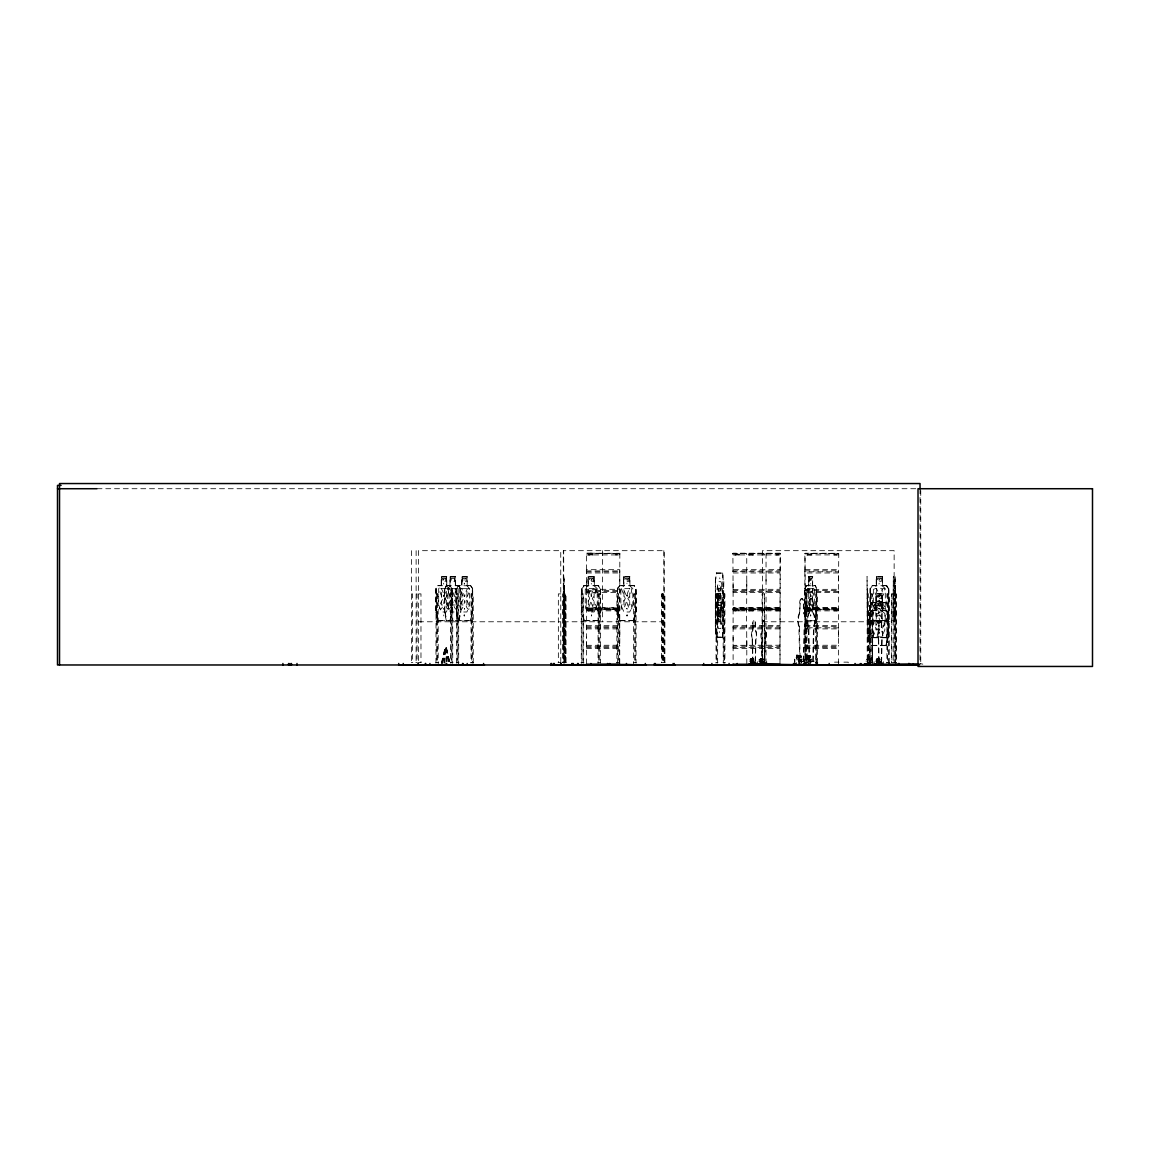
<?xml version="1.0" encoding="UTF-8"?>
<svg xmlns="http://www.w3.org/2000/svg" width="1150" height="1150" viewBox="0 0 1150 1150"><rect width="100%" height="100%" fill="white"/><g stroke="black" fill="none" stroke-linecap="round" stroke-linejoin="round"><path stroke-width="0.75" stroke-dasharray="5 3.75" d="M586.558 663.823L586.558 637.057M586.558 581.138L586.543 645.409M619.749 637.057L619.821 550.678M619.749 581.138L619.749 569.681L586.514 569.681L586.514 589.303L619.778 589.303L620.166 590.942L619.749 592.595L586.514 592.494M733.111 637.057L733.111 663.823M733.096 589.504L732.895 553.265L780.275 553.322L780.016 645.222L733.096 645.322L733.111 581.138M746.796 663.823L746.796 637.057M746.796 581.138L746.537 626.736M766.044 637.057L766.044 553.207L766.072 553.941M766.044 581.138L766.044 572.973M805.173 663.823L804.842 571.766L838.623 571.837L838.767 553.581L804.784 553.481L838.609 553.366M838.364 637.057L838.666 591.373M838.364 581.138L838.623 571.938M894.93 608.566L894.93 608.249M894.858 583.898L894.93 583.151M563.831 583.956L563.831 583.683M894.844 596.102L894.93 595.168M894.844 580.189L894.93 579.241M894.786 620.727L894.944 588.541M895.333 596.649L895.376 588.484L895.361 609.256L895.333 600.559M895.275 608.163L895.289 609.256M895.275 588.958L895.232 663.205M895.304 588.656L894.786 585.451L895.304 663.205M894.901 585.738L894.872 588.656L894.829 576.711L894.988 588.656L895.088 585.451M895.146 588.685L895.16 585.451M563.816 595.168L563.816 596.102L563.816 595.269M563.744 644.46L564.003 628.719M563.831 608.422L563.816 609.227L563.831 608.278M564.046 620.727L564.104 611.987M564.104 635.72L564.046 644.46L563.284 644.46L563.227 635.72M564.075 608.163L564.104 612.389L563.902 609.471M563.414 624.292L563.299 632.96L563.371 622.366M563.414 620.382L563.572 609.184M564.19 598.618L563.227 612.418L564.104 612.274M564.219 596.649L564.334 585.451L563.615 585.451L563.615 620.727L564.334 620.727L564.391 611.987L563.558 612.03M564.262 598.69L564.348 588.441L564.391 663.205L564.348 593.889M563.457 622.423L563.558 612.174L563.572 644.46M564.003 604.986L563.902 620.727M563.845 588.685L563.902 585.451M755.133 662.256L755.636 639.4A5.923 2.458 -90 0 0 755.133 630.071L755.133 623.674A2.961 1.222 -90 0 0 753.897 620.712L754.242 620.712A2.961 1.222 -90 0 1 755.464 623.674L755.464 630.071A5.923 2.458 -90 0 1 755.981 639.4L755.464 662.256M765.541 662.673L761.631 662.256L764.894 662.386L765.383 639.4A5.923 2.458 -90 0 0 764.879 630.071L764.534 630.071A5.923 2.458 -90 0 1 765.052 639.4L764.534 662.256L764.635 593.889L762.062 593.889L762.062 662.386L761.573 639.4A5.923 2.458 -90 0 1 762.076 630.071L762.421 630.071A5.923 2.458 -90 0 0 761.904 639.4L762.421 662.256L762.407 550.678L894.139 550.678L894.139 662.386M803.347 660.948L804.109 626.692A8.884 3.68 -90 0 0 803.347 612.706L803.347 603.117A4.442 1.84 -90 0 0 801.507 598.661L802.01 598.661A4.442 1.84 -90 0 1 803.85 603.117L803.85 612.706A8.884 3.68 -90 0 1 804.612 626.692L803.85 660.948M812.748 660.948L813.51 626.692A8.884 3.68 -90 0 0 812.748 612.706L812.748 603.117A4.442 1.84 -90 0 0 810.908 598.661L811.411 598.661A4.442 1.84 -90 0 1 813.251 603.117L813.251 612.706A8.884 3.68 -90 0 1 814.013 626.692L813.251 660.948M871.887 662.256L872.39 639.4A5.923 2.458 -90 0 0 871.887 630.071L872.217 630.071A5.923 2.458 -90 0 1 872.735 639.4L872.217 662.256M881.288 662.256L881.791 639.4A5.923 2.458 -90 0 0 881.288 630.071L881.288 623.674A2.961 1.222 -90 0 0 880.052 620.712A2.961 1.222 -90 0 0 878.83 623.674L878.83 630.071A5.923 2.458 -90 0 0 878.327 639.4L878.83 662.256M881.619 662.256L882.136 639.4A5.923 2.458 -90 0 0 881.619 630.071L881.734 613.554L875.898 613.554L875.898 629.884L881.734 629.884M563.658 588.656L564.334 585.738M563.615 612.389L563.716 609.471M564.319 588.714L563.558 588.57M586.558 569.782L586.514 553.207L620.152 553.581L586.428 553.222L619.807 553.294L619.749 554.918L586.629 554.918M586.558 625.701L619.749 625.701M586.558 645.322L619.778 645.222L619.821 628.504M619.749 663.823L619.749 645.322M733.096 589.404L780.016 589.303L780.016 572.973L733.067 572.973M733.096 625.701L780.016 625.6L780.016 592.595L733.067 592.595M746.796 645.322L746.666 626.376M804.813 571.679L805.201 553.251L838.422 553.294M805.173 569.782L804.784 553.668M805.173 589.404L838.393 589.303L838.58 591.646M805.173 645.322L838.393 645.222L838.408 628.791M838.364 589.404L838.422 572.686M838.364 663.823L838.666 647.292M779.988 663.823L779.988 628.892L733.067 628.892M804.899 647.364L838.623 647.364L838.364 645.322M444.964 663.061L445.596 647.91M751.741 658.763L750.648 659.683L750.835 658.849M751.626 659.036C750.734 659.884 753.523 659.424 751.352 659.396M751.812 659.956L753.121 658.792L752.646 659.697M753.279 659.008L753.724 659.726M763.241 659.367C752.589 660.761 765.742 657.11 762.809 660.1M760.538 659.381C760.035 659.64 761.271 659.467 763.083 658.849M760.452 659.166L760.682 659.554M760.696 658.849L761.53 659.985M762.852 658.792L762.867 660.1M762.062 658.936L762.464 659.899L762.924 658.993M763.169 659.367L760.883 658.777L761.027 659.985M800.961 656.707C786.37 659.956 802.456 652.223 800.86 657.527C799.221 654.724 800.328 659.324 799.379 655.831M796.548 656.291L796.878 656.506M796.806 657.398L797.626 657.168L796.806 655.859M797.352 657.57C797.899 653.027 798.876 659.626 797.899 655.931M800.961 657.671L800.616 655.687L801.277 656.348L800.63 657.671L800.199 656.133L801.061 656.061M800.069 656.089C801.392 655.486 801.162 659.18 799.768 655.73L799.149 657.556L799.135 656.133M801.191 656.621L800.673 657.354L800.429 656.133M810.362 655.572C808.306 656.751 814.703 657.239 804.899 656.909C807.372 652.697 812.921 659.812 808.781 655.831M807.185 655.572C807.961 656.521 804.425 656.42 806.754 657.671M806.639 657.714C807.185 653.617 809.068 659.712 808.982 655.931M810.592 656.348L810.074 657.354L810.563 655.859M810.304 656.866L809.744 657.311M810.362 656.779L810.031 657.671M870.521 659.654C860.919 658.116 872.002 661.681 870.363 658.734M868.092 658.734C867.661 660.431 867.172 658.116 868.322 659.166M869.486 659.683L868.164 660.071L867.948 658.849M870.363 659.999L870.004 658.893L870.148 660.1M870.521 659.094L870.061 659.999L869.961 659.008M876.113 659.467L879.994 659.367L875.984 659.281M877.723 660.1L876.99 658.849M876.99 659.884C876.386 658.188 880.282 661.077 876.932 658.849M877.565 659.999C877.191 658.131 878.744 660.287 878.542 658.763M879.161 659.971L879.549 658.663L879.923 659.367M879.261 658.777L879.678 659.511L879.606 658.792M879.146 658.921L879.879 659.726M564.377 608.163L564.363 609.256L564.118 588.469L564.075 589.533M753.25 658.734L753.509 659.525L753.466 658.648M760.998 659.697L761.3 659.022M762.809 659.654L762.464 658.749M797.683 656.65L798.344 656.133M810.146 656.765L810.807 656.621M868.394 659.281L868.724 658.936M868.106 659.338L867.589 659.999M878.269 658.749L877.522 659.396L878.701 659.367M879.764 658.734L879.664 659.525L877.709 659.238M810.678 583.524L810.75 584.042M444.231 663.061L445.467 647.91M751.654 658.734C751.64 661.308 753.868 657.8 753.538 659.281M752.459 659.812C753.437 658.619 752.661 660.962 751.971 658.936M753.307 659.999C754.084 657.958 753.236 661.494 752.646 658.936M761.688 659.367L761.386 658.749M762.939 659.467C762.579 657.398 762.335 661.48 762.091 659.036M798.833 655.687C798.632 658.763 796.907 656.219 796.835 657.168M800.486 657.11L800.616 657.527M807.559 655.96L807.473 657.541L808.004 655.96M808.378 657.168L808.22 656.636M808.191 657.067L808.781 655.701M809.6 655.831L809.327 657.541L808.896 656.061M809.715 656.348L809.83 657.182L809.169 655.73L808.709 657.067M868.782 659.697L868.106 659.008M869.357 659.726L869.659 658.893L869.803 659.985M878.801 658.936L878.154 659.812M878.428 659.367L879.764 658.993M879.419 658.893L878.614 659.812M722.444 637.33L723.163 605.288L722.372 602.341M723.451 628.576L722.717 637.33L716.234 637.33L715.329 628.633L715.343 581.641L716.551 572.944M798.158 655.96L798.273 657.354L797.827 656.607M808.522 655.974L807.53 657.57L807.731 656.348M877.881 659.683L877.795 658.777M719.842 597.799L719.713 597.799M719.842 613.726L719.713 613.726M715.429 581.684L716.277 572.944L722.976 572.944L723.81 605.101L722.947 608.221L720.806 608.221M879.117 600.128L879.017 600.674M760.294 659.137L760.639 659.726M719.799 585.278L719.713 585.321M752.474 662.601L756.154 662.601M869.227 662.601L867.646 662.386M872.908 662.601L869.903 662.386M878.629 662.601L882.323 662.601M586.558 608.997L619.706 609.169L619.807 608.336L586.155 608.695L620.152 609.486L586.428 609.845L586.586 609.026M732.723 553.668L780.102 553.294L780.016 569.681L733.067 569.681M746.479 608.867L746.738 608.336M838.393 609.026L805.101 609.198L805.101 608.336L838.767 608.695L804.77 609.486L838.494 609.845L838.321 609.026M806.854 655.859C806.783 657.987 808.967 653.459 810.534 656.621M815.192 620.727L816.256 611.987L816.385 588.57L815.091 585.738M816.529 611.987L815.451 620.727L806.064 620.727L804.727 612.03L804.727 588.541L806.092 585.451L808.881 585.451L808.881 576.711M746.767 589.691L746.738 553.941M719.727 577.846L719.828 578.738M442.937 663.061L445.237 647.91M810.506 580.189L810.549 579.844M810.506 596.102L810.664 595.168M810.448 580.161L810.592 579.241M810.448 596.088L810.592 595.168M798.387 656.621L798.114 657.671M807.012 656.592L807.674 657.354L808.234 655.687M877.637 659.367L877.996 658.907M796.835 656.075L797.209 656.822M797.467 656.348L797.223 655.543M800.314 656.348L801.162 655.859M806.725 656.42L807.07 655.687M807.07 656.909L807.516 657.671M807.659 657.081L807.487 655.931M807.832 656.909L807.185 657.671M810.693 656.909L809.887 655.96M868.092 659.554L868.523 659.008M877.292 659.999L877.292 658.734M442.391 663.061L445.136 647.91L441.643 663.061M868.394 659.424L869.084 659.985M760.826 658.663L760.883 659.41M799.379 656.133L798.804 657.412M799.063 655.946L798.747 657.283M808.148 656.161L807.961 657.498L807.717 656.075M809.111 656.636L809.413 655.902M719.67 599.797L719.699 600.702M443.598 596.102L443.828 595.168M464.126 596.102L464.356 595.168L464.039 596.074M458.649 620.439L460.417 611.987M458.778 620.727L460.647 611.987M459.008 620.727L460.834 612.03L460.244 588.642L463.594 598.618C456.262 609.816 462.429 614.732 464.744 600.559C467.202 614.732 473.081 609.816 465.822 598.69C472.909 588.081 466.986 583.093 464.658 596.649L461.854 588.714L460.518 588.484L460.834 612.03M443.771 579.356L443.886 579.844M449.966 620.439L451.763 611.987L451.763 588.656M450.096 620.727L451.993 611.987M450.326 620.727L452.166 612.03L452.166 588.541L450.052 585.451M470.623 620.727L472.276 611.987L472.276 588.656M472.506 611.987L470.853 620.727L437.489 620.727L435.836 612.03L435.836 588.57L437.546 585.451L441.427 585.451M598.388 620.727L600.3 611.987L600.3 588.57L598.331 585.451M633.851 620.439L635.706 611.987L635.706 588.685L633.851 585.738M634.009 620.727L636.122 612.03L635.907 588.57L633.938 585.451M443.526 580.161L443.728 579.241M443.526 596.074L443.728 595.168M464.039 580.161L464.399 579.844M441.442 663.061L444.978 647.91L446.473 647.91L449.995 663.061M763.154 659.18L762.407 659.697M810.348 657.038L810.506 656.204M879.693 659.654L879.693 660.071M878.988 596.102L879.189 595.269L879.391 596.102M878.887 597.209L879.103 596.246L878.801 597.195M878.471 605.087L878.686 604.253L878.887 605.087M886.477 620.727L888.806 612.03L888.806 588.541L886.621 585.451L882.409 585.451M888.806 612.03L886.679 620.727L871.959 620.727M626.966 579.356L627.167 580.189M626.851 595.772L627.167 596.102M878.557 620.669L878.988 620.986M886.104 637.474L888.188 629.021M886.247 637.761L888.591 629.064L886.449 637.761L871.571 637.761M885.902 645.337L887.987 636.884L887.987 613.554L885.902 610.65M886.046 645.639L888.188 636.884M591.158 580.189L591.359 579.356L591.646 580.161M591.158 596.102L591.359 595.269L591.56 596.102M591.057 580.161L591.244 579.844M591.057 596.088L591.301 595.168L591.646 596.074M626.908 595.168L627.109 595.872M878.902 580.161L879.132 579.241L879.491 580.161M878.902 596.074L879.132 595.168L879.491 596.088M878.384 605.058L878.715 604.124L878.988 605.058M878.384 620.986L878.801 620.669M722.66 608.221L723.451 604.986M810.606 615.049L810.621 615.954M716.536 602.054L715.415 605.259L716.306 608.221L718.348 608.221M716.579 602.341L715.329 605.13L716.263 602.054L718.247 602.054M797.511 656.075L800.716 655.701M806.409 655.687L806.524 657.671M806.308 655.859L806.481 657.096M867.661 659.266L867.646 659.999M868.178 659.266L868.609 659.726M798.56 657.11L798.848 656.133M799.451 655.946L799.854 657.398L799.365 655.701M808.852 656.621L809.255 657.398L809.729 655.744M868.94 658.921L869.184 659.841M732.924 646.171L780.289 646.343M780.203 647.565L732.837 647.364M457.988 604.986L455.328 611.987L450.354 611.987L447.695 604.986L447.695 588.656L450.354 585.738L450.354 576.998M586.327 590.352L620.008 590.439M804.943 626.649L838.623 626.736M732.78 570.889L780.246 570.831M732.837 590.439L780.246 590.439M732.78 626.808L780.246 626.736M586.256 570.903L620.051 570.903M586.256 626.822L620.051 626.822M804.842 570.889L838.623 570.831M804.842 646.429L838.666 646.343M804.856 588.656L806.351 585.451M805.115 588.656L806.409 585.738M586.256 646.343L619.979 646.271M780.246 571.938L732.78 571.679M780.217 591.546L732.837 591.459M780.217 627.842L732.837 627.756M838.594 591.546L804.899 591.459M838.594 627.842L804.899 627.756M761.861 554.918L764.75 554.918M761.861 610.822L764.75 610.822M615.538 554.918L618.441 554.918M615.538 610.822L618.441 610.822M775.776 554.918L778.679 554.918M775.776 610.822L778.679 610.822M834.152 554.918L837.056 554.918M834.152 610.822L837.056 610.822M719.598 631.652L719.598 632.428M750.777 659.884L751.482 658.763L753.609 658.993M810.563 657.398L809.758 657.168M444.806 588.685L446.545 585.451M445.036 588.685L446.631 585.738L446.574 576.711M882.151 605.748L878.859 613.683C876.199 600.386 869.544 604.785 877.637 615.652C869.026 627.268 876.401 631.465 878.974 617.579C881.705 631.465 888.749 627.268 880.224 615.724L884.178 605.662L876.3 605.691M435.965 663.205L436.066 588.57L437.776 585.451M456.493 663.205L456.349 588.57L458.059 585.451M458.246 620.727L456.536 611.987L456.579 588.57L458.289 585.451M456.766 588.685L458.376 585.738M734.649 554.918L739.766 554.918M734.649 610.822L739.766 610.822M588.11 554.918L593.271 554.918M588.11 610.822L593.271 610.822M748.348 554.918L753.509 554.918M748.348 610.822L753.509 610.822M806.725 554.918L811.886 554.918M806.725 610.822L811.886 610.822M810.477 608.307L810.736 609.126L810.592 608.336M869.846 636.884L870.047 588.57L872.016 585.451L876.429 585.451M870.133 663.205L870.248 588.57L872.217 585.451M872.304 585.738L870.449 588.685L870.449 611.987L872.304 620.439M869.644 636.928L869.644 605.604L871.628 602.485L876.099 602.485M869.846 605.719L871.829 602.485M870.047 605.719L871.93 602.773M886.334 585.738L888.389 588.656L888.389 636.928L886.247 645.639L871.369 645.639L869.429 636.928L869.429 613.482L871.427 610.348L875.883 610.348M869.644 613.582L871.628 610.348M869.846 613.582L871.729 610.65M584.071 620.727L581.742 612.03L581.742 588.541L584.143 585.451M581.957 588.656L584.229 585.738M634.211 620.727L619.476 620.727L617.363 612.03L617.363 588.541L619.534 585.451L623.746 585.451M617.564 588.656L619.749 585.451M617.766 588.656L619.836 585.738M807.731 655.831L807.343 656.88M868.379 659.036L869.113 659.381M868.724 659.036L869.932 658.835M799.969 655.96L799.307 657.556L799.178 656.636M733.111 608.997L733.039 609.859L780.39 609.486L732.981 609.141L733.039 608.336M780.045 609.198L780.376 608.609M591.114 608.307L591.387 609.241L591.229 608.35M626.721 608.307L627.152 609.126L626.836 608.35M619.706 610.866L619.749 607.919L586.558 607.919L619.706 607.876M838.321 554.875L805.244 554.918M838.321 610.866L805.201 610.866M876.3 602.773L873.181 605.691L873.181 622.021L876.3 629.021L882.136 629.021L885.256 622.021L885.256 605.691L882.136 602.773M619.678 610.822L586.586 610.866M779.916 554.918L733.168 554.918M780.016 553.308L732.996 553.294M766.072 609.859L766.072 609.026M779.988 608.997L732.981 609.054M879.276 632.946L878.974 631.968M797.18 656.161L796.634 657.096M464.399 584.099L464.356 583.093L464.14 584.042M799.092 661.768C795.096 660.172 814.703 662.371 799.092 660.962M804.526 660.948L804.526 661.782M808.493 661.768C804.454 660.057 824.492 662.572 808.493 660.962M872.447 662.673L868.753 662.673M626.937 615.049L626.951 615.954M464.154 614.991L464.154 615.897L464.183 614.934M443.871 615.94L443.627 614.991M464.384 615.94L464.557 615.063L464.37 615.839M868.236 658.763L870.262 658.864M879.304 615.94L879.06 614.934M878.701 608.436L879.419 609.184L878.701 608.106M814.027 660.962L813.927 661.782M619.864 609.773L586.486 609.816M746.767 609.227L746.738 609.859M878.715 640.737L878.715 639.946M97.017 488.721L916.219 488.721M805.144 569.681L838.393 569.681M586.284 571.837L620.008 571.837M586.514 572.973L619.778 572.973M838.393 572.973L805.144 572.973L805.115 663.205M716.335 573.232L722.904 573.232M563.744 576.711L564.204 585.738M441.384 576.998L446.617 576.998M450.124 576.998L455.328 576.998M461.897 576.998L467.144 576.998M588.139 576.998L594.119 576.998M623.746 576.998L629.726 576.998M808.738 576.998L812.633 576.998M876.429 576.998L882.409 576.998M810.534 579.945L810.664 579.241M723.81 581.641L723.264 628.633M443.656 584.099L443.699 583.194M450.283 585.451L446.315 585.451L444.619 588.57L444.619 612.03L446.272 620.727M455.271 585.451L461.955 585.451M467.087 585.451L470.796 585.451M583.927 585.451L588.139 585.451M594.119 585.451L598.546 585.451L600.516 588.57L600.415 663.205M629.726 585.451L634.153 585.451L636.122 588.57L636.022 663.205M812.504 585.451L815.408 585.451L816.658 588.57L816.486 664.973M437.618 585.738L470.724 585.738M584.013 585.738L598.446 585.738M619.62 585.738L634.053 585.738M806.15 585.738L815.35 585.738M872.102 585.738L886.535 585.738M472.463 612.03L472.693 588.541L472.506 663.205M581.742 588.541L581.957 663.205M617.363 588.541L617.564 663.205M888.806 588.541L888.591 663.205M804.899 590.439L838.623 590.439M586.327 591.546L620.008 591.459M838.393 592.595L805.173 592.494M720.892 593.299L717.974 593.299L718.06 602.341M867.632 593.371L867.934 664.973M718.06 593.601L720.806 593.601M867.344 593.702L868.279 593.702L868.279 664.801M411.571 593.889L412.519 593.889L412.505 662.386M416.113 593.889L417.062 593.889L417.033 662.386M418.557 593.889L420.972 593.889L420.972 662.386M435.965 593.889L438.179 593.889L438.179 664.973M450.512 593.889L452.726 593.889L452.726 663.205M456.493 593.889L458.692 593.889L458.692 664.973M560.754 593.889L558.339 593.889L558.354 662.386M600.415 593.889L598.058 593.889L598.058 664.973M636.022 593.889L633.664 593.889L633.664 664.973M723.307 593.889L724.917 593.889L724.917 663.205M805.115 593.889L807.012 593.889L807.012 663.205M870.133 593.889L872.491 593.889L872.491 664.973M894.139 593.889L891.566 593.889L891.566 662.386M895.059 593.889L896.224 593.889L896.224 663.205M876.099 594.033L882.136 594.033M720.36 595.053L718.779 595.053L718.779 597.971L720.36 597.971M882.136 601.608L875.682 601.608L875.682 610.348M875.898 601.896L881.935 601.896M720.619 602.054L722.689 602.054L723.537 605.173M716.306 602.341L722.66 602.341M882.136 602.485L886.391 602.485L888.389 605.576M871.729 602.773L886.305 602.773M799.652 660.948L798.891 626.692A8.884 3.68 -90 0 1 799.652 612.706L800.17 603.117A4.442 1.84 -90 0 1 802.01 598.661M809.068 660.948L808.306 626.692A8.884 3.68 -90 0 1 809.068 612.706L809.571 603.117A4.442 1.84 -90 0 1 811.411 598.661M450.354 604.986L455.328 604.986L455.328 588.656L456.723 588.484L453.618 598.69C460.819 609.788 454.997 614.747 452.554 600.559C450.254 614.747 444.144 609.802 451.418 598.618C444.59 588.196 450.081 583.05 452.467 596.649L455.271 588.714L450.354 588.656L450.512 663.205M563.917 604.986L563.744 611.987M882.208 604.986L876.429 604.986L876.429 588.656L882.208 588.656L882.136 622.021L876.3 622.021L876.099 593.731M779.959 607.876L733.139 607.876L779.916 607.919M722.904 607.933L716.335 607.933L715.429 605.015M732.981 608.35L780.117 608.35M878.6 608.537L879.405 608.422M563.284 609.471L564.032 609.471M719.756 609.687L719.842 610.578M805.101 609.788L838.422 609.788M732.981 609.845L780.045 609.859M881.935 610.348L886.19 610.348L888.188 613.439M871.513 610.65L886.104 610.65M779.988 610.822L733.139 610.866M867.934 611.656L868.854 611.656L868.753 663.536M435.836 612.03L437.719 620.727M456.579 612.03L458.016 620.727M600.3 612.03L598.604 620.727L583.869 620.727M617.363 612.03L619.692 620.727M870.248 612.03L872.16 620.727M799.652 612.706L800.17 603.117M809.068 612.706L809.571 603.117M591.488 614.934L591.33 615.954M627.095 614.934L627.095 615.954L627.138 614.991M810.707 614.934L810.707 615.954L810.736 614.991M591.33 615.839L591.531 614.991M718.161 616.673L720.992 616.673C721.007 605.044 724.457 593.371 720.992 581.684L718.434 581.684L717.068 588.685L716.967 605.561L718.664 615.293L717.284 625.844L719.181 617.148L720.619 625.586L721.481 625.658L719.756 615.221L721.438 605.561L718.348 605.259L718.348 621.589L720.806 621.589L720.806 605.259L719.224 613.252L717.025 604.713L718.779 594.981L717.111 584.459L719.325 593.127L720.806 584.689L721.697 584.617L719.914 595.053L721.481 605.188L719.368 597.023C716.148 605.331 718.534 607.947 718.434 616.673M437.618 620.439L470.724 620.439M584.013 620.439L598.446 620.439M619.62 620.439L634.053 620.439M806.15 620.439L815.35 620.439M867.344 620.54L867.057 576.524L867.229 663.536M872.102 620.439L886.535 620.439M763.643 620.712A2.961 1.222 -90 0 0 762.421 623.674L762.076 623.674A2.961 1.222 -90 0 1 763.312 620.712L763.643 620.712A2.961 1.222 -90 0 1 764.879 623.674L764.879 630.071M870.996 620.712A2.961 1.222 -90 0 0 869.759 623.674L869.429 623.674A2.961 1.222 -90 0 1 870.651 620.712L870.996 620.712A2.961 1.222 -90 0 1 872.217 623.674L872.217 630.071M418.557 621.776L560.754 621.776M563.299 621.776L664.226 621.776M762.407 621.776L894.139 621.776M752.675 662.256L752.158 639.4A5.923 2.458 -90 0 1 752.675 630.071L753.006 623.674A2.961 1.222 -90 0 1 754.242 620.712M764.879 623.674L764.534 623.674A2.961 1.222 -90 0 0 763.312 620.712M872.217 623.674L871.887 623.674A2.961 1.222 -90 0 0 870.651 620.712M878.83 623.674L879.161 623.674A2.961 1.222 -90 0 1 880.397 620.712A2.961 1.222 -90 0 1 881.619 623.674L881.288 623.674M805.144 625.6L838.364 625.701M798.891 626.692L799.408 626.692A8.884 3.68 -90 0 1 800.17 612.706M586.327 627.842L620.008 627.756M563.902 628.719L563.902 635.72M716.579 637.043L715.702 628.576L716.522 637.33M586.514 628.892L619.778 628.892M805.144 628.892L838.393 628.892M752.675 630.071L753.006 623.674M878.83 630.071L879.161 623.674M878.974 632.989L879.189 632.083M716.306 637.043L722.66 637.043M867.934 637.387L867.445 588.254M871.729 637.474L886.305 637.474M752.158 639.4L752.503 639.4A5.923 2.458 -90 0 1 753.006 630.071M868.911 639.4L869.256 639.4A5.923 2.458 -90 0 1 869.759 630.071L869.429 630.071A5.923 2.458 -90 0 0 868.911 639.4L869.429 662.256M878.327 639.4L878.658 639.4A5.923 2.458 -90 0 1 879.161 630.071M563.284 644.173L564.032 644.173M871.513 645.337L886.104 645.337M586.327 647.45L620.008 647.364M586.514 648.499L619.778 648.499M733.067 648.499L780.016 648.499L780.016 662.501M805.144 648.499L838.393 648.499M808.263 655.831L809.025 657.11M800.644 656.621L801.406 656.621M867.229 658.361L868.753 658.361M753.839 659.367L749.829 659.281L753.768 659.654M749.196 661.077L757.333 661.077L757.333 664.154M758.612 661.077L766.748 661.077L766.748 664.154M865.95 661.077L874.086 661.077L874.086 664.154M875.366 661.077L883.488 661.077L883.488 664.154M867.071 662.199L868.552 662.199M411.298 662.386L412.807 662.386M415.84 662.386L417.349 662.386M418.284 662.386L421.259 662.386M435.735 662.386L438.409 662.386M450.283 662.386L452.956 662.386M456.262 662.386L458.936 662.386M470.796 662.386L473.469 662.386M558.066 662.386L561.042 662.386M562.408 662.386L566.274 662.386M581.066 662.386L583.898 662.386M597.813 662.386L600.659 662.386M616.673 662.386L619.505 662.386M633.42 662.386L636.266 662.386M661.236 662.386L665.131 662.386M715.817 662.386L717.887 662.386M723.077 662.386L725.147 662.386M804.885 662.386L807.228 662.386M815.422 662.386L817.765 662.386M886.65 662.386L889.496 662.386M891.307 662.386L894.398 662.386M894.786 662.386L896.511 662.386M919.871 663.536L922.832 664.154M879.218 615.049L879.06 615.954L879.031 614.991M800.86 655.859L800.745 656.765M766.101 608.379L766.216 609.241M879.204 583.194L879.017 584.042M878.873 633.291L878.6 634.124L878.902 633.319M626.879 583.51L627.052 583.194M591.273 583.51L591.546 584.042M464.485 608.422L464.341 609.256L464.499 608.307M808.033 655.701L808.479 656.621M761.329 658.921L762.163 659.079M443.986 608.307L443.756 609.241L443.972 608.422M886.19 602.485L888.389 605.691M886.104 602.773L888.188 605.691L888.188 636.928M885.989 610.348L888.188 613.554M886.42 585.451L888.591 588.656M598.244 585.738L600.099 588.685M470.566 585.451L472.693 588.541M470.494 585.738L472.506 588.656M449.966 585.738L451.993 588.656M458.721 585.451L460.647 588.656M458.649 585.738L460.417 588.656M751.137 658.734L751.41 659.999M766.044 663.823L766.072 628.892M815.149 585.451L816.529 588.685M879.189 659.381L878.988 659.036M809.787 657.383L809.514 656.621M715.702 605.015L716.579 608.221M722.416 602.054L723.451 605.288M627.023 579.241L627.268 580.161M627.023 595.168L627.268 596.074M617.766 611.987L619.836 620.439M584.229 620.439L582.159 611.987L582.159 588.656M800.946 656.204L801.104 657.038M446.43 647.91L449.808 663.061M871.93 637.474L869.644 629.064L871.772 637.761M869.644 636.884L871.571 645.639M456.766 611.987L458.376 620.439M437.848 620.439L436.238 611.987L436.238 588.685M445.036 611.987L446.631 620.439M444.806 611.987L446.502 620.727M446.301 647.91L449.046 663.061M805.115 611.987L806.409 620.439M804.856 611.987L806.322 620.727M446.214 647.91L448.773 664.743M719.756 596.764L719.684 596.447M719.756 612.677L719.684 612.361M722.689 572.944L723.307 663.205M445.984 647.91L447.206 663.061M445.855 647.91L446.473 663.061M878.658 639.4L879.161 662.256M869.256 639.4L869.759 662.256M809.571 660.948L808.809 626.692A8.884 3.68 -90 0 1 809.571 612.706M799.408 626.692L800.17 660.948M752.503 639.4L753.006 662.256M563.744 609.184L563.816 612.389M564.046 585.451L564.104 588.656L563.917 576.711M894.858 615.077L894.844 615.897M563.586 631.896L563.558 632.989L563.299 612.202L563.256 613.266M894.916 585.451L895.016 588.656M895.146 611.987L895.16 620.727M894.844 611.987L895.088 620.727M920.747 490.504L920.747 664.973M920.043 488.721L920.043 664.973M896.008 593.889L896.08 664.973M895.174 576.711L895.174 585.738M893.809 593.889L893.809 662.386M891.911 593.889L891.911 662.386M889.252 663.205L889.252 593.889L886.894 593.889L886.894 663.205M887.556 593.889L887.556 663.205M882.625 585.451L882.625 576.711L876.228 576.711L876.228 585.451M882.409 576.711L882.409 585.738M882.352 602.485L882.352 593.731L875.883 593.731L875.898 610.65L872.764 613.554L872.764 629.884L875.898 636.884L881.734 636.884L884.853 629.884L884.853 613.554L881.734 610.65L881.734 601.896M882.208 576.998L882.208 585.738L885.299 588.656L885.299 604.986L882.208 611.987L876.429 611.987L873.339 604.986L873.339 588.656L876.429 585.738L876.429 576.711M881.935 594.033L881.935 610.65M880.095 661.077L880.095 663.536M879.807 661.077L879.807 664.154M879.031 632.083L879.031 632.874M878.916 600.171L878.916 601.076M878.931 632.026L878.931 632.931M878.154 663.536L878.154 658.361L876.645 658.361L876.645 663.536M877.766 658.361L877.766 663.536M877.033 658.361L877.033 663.536M876.645 576.998L876.645 585.738M871.844 593.889L871.844 663.205M870.794 593.889L870.694 663.536M870.406 661.077L870.406 664.154M867.617 658.361L867.617 663.536M848.182 662.874L848.182 662.141L842.289 662.141L842.289 662.874M838.781 662.874L838.781 662.141L832.887 662.141L832.887 662.874M836.309 553.926L836.309 554.918M836.424 609.831L836.309 610.822M834.9 554.918L834.785 554.616M834.9 610.822L834.785 610.535M817.549 663.205L817.549 593.889L815.652 593.889L815.652 663.205M816.716 593.889L816.716 663.205M816.054 663.809L816.054 659.18L794.449 659.18L794.449 662.256M812.633 585.738L812.762 576.711L808.608 576.711L808.738 585.738L806.797 588.656L806.797 604.986L808.738 611.987L812.374 611.987L814.315 604.986L814.315 588.656L812.374 585.738L812.504 576.711M811.109 554.616L807.501 554.616M810.966 659.18L810.966 662.874M810.894 554.041L810.894 554.947M810.894 609.946L810.894 610.866M810.534 659.18L810.534 663.809M809.384 659.18L809.384 662.256M809.011 576.998L809.011 585.738M808.967 659.18L808.967 662.874M808.048 662.874L808.048 655.098L805.776 655.098L805.776 662.874M807.717 554.041L807.717 554.947M807.717 609.946L807.717 610.866M807.473 655.098L807.473 662.874M806.653 659.18L806.653 663.809M806.366 655.098L806.366 662.874M806.179 593.889L806.179 663.205M805.949 593.889L805.949 663.205M804.296 659.18L804.296 662.874M803.864 659.18L803.864 662.256M801.55 659.18L801.55 662.874M801.119 659.18L801.119 663.809M799.983 659.18L799.983 662.256M799.552 659.18L799.552 662.874M798.646 662.874L798.646 655.098L796.375 655.098L796.375 662.874M798.057 655.098L798.057 662.874M796.964 655.098L796.964 662.874M794.88 659.18L794.88 662.874M778.047 553.926L777.932 554.918M777.932 609.831L777.932 610.822M776.408 553.926L776.523 554.918M776.408 609.831L776.523 610.822M764.29 593.889L764.29 662.386M764.003 553.926L764.003 554.918M764.003 609.831L764.003 610.822M763.341 661.077L763.341 663.536M763.054 661.077L763.054 664.154M762.608 553.926L762.608 554.918M762.608 609.831L762.608 610.822M761.401 663.536L761.401 658.361L759.891 658.361L759.891 663.536M761.012 658.361L761.012 663.536M760.279 658.361L760.279 663.536M753.94 661.077L753.94 663.536M753.652 661.077L753.652 664.154M752.732 554.616L749.124 554.616M752.517 554.041L752.517 554.947M752.517 609.946L752.517 610.866M751.999 663.536L751.999 658.361L750.476 658.361L750.476 663.536M751.611 658.361L751.611 663.536M750.878 658.361L750.878 663.536M749.34 554.041L749.34 554.947M749.34 609.946L749.34 610.866M739.004 554.616L735.411 554.616M738.789 554.041L738.789 554.947M738.789 609.946L738.789 610.866M735.626 554.041L735.626 554.947M735.626 609.946L735.626 610.866M724.184 593.889L724.184 664.973M724.04 593.889L724.04 663.205M721.079 608.221L721.079 616.975L718.074 616.975L718.161 607.933M720.619 593.299C720.935 605.044 724.141 616.803 720.806 628.576L718.348 628.576L717.025 621.589L718.247 593.299M720.533 593.601L720.533 602.341M717.658 663.205L717.658 593.889L716.048 593.889L716.048 663.205M716.924 593.889L716.781 663.205M715.616 581.641L715.616 628.633M664.887 662.386L664.887 593.889L661.48 593.889L661.48 662.386M664.226 662.386L664.226 550.678L563.299 550.678L563.299 662.386M663.837 550.678L663.837 662.386M663.205 593.889L663.191 662.386M662.544 593.889L662.544 662.386M662.127 593.889L662.127 662.386M635.375 593.889L635.375 663.205M634.326 593.889L634.326 663.205M629.927 585.451L629.927 576.711L623.544 576.711L623.544 585.451M629.726 576.711L629.726 585.738L632.816 588.656L632.816 604.986L629.726 611.987L623.961 611.987L620.856 604.986L620.856 588.656L623.961 585.738L623.961 576.998M629.524 576.998L629.524 585.738M623.746 576.711L623.746 585.738M619.261 663.205L619.261 593.889L616.903 593.889L616.903 663.205M618.614 593.889L618.614 663.205M617.809 554.616L617.694 554.918M616.17 553.926L616.285 554.918M616.17 609.831L616.285 610.822M602.543 550.678L602.543 621.776M599.754 593.889L599.754 663.205M598.719 593.889L598.719 663.205M594.32 585.451L594.32 576.711L587.938 576.711L587.938 585.451M594.119 576.711L594.119 585.738L597.209 588.656L597.209 604.986L594.119 611.987L588.34 611.987L585.249 604.986L585.249 588.656L588.34 585.738L588.34 576.998M593.918 576.998L593.918 585.738M592.494 554.616L588.886 554.616M592.279 554.041L592.279 554.947M592.279 609.946L592.279 610.866M589.102 554.041L589.102 554.947M589.102 609.946L589.102 610.866M588.139 576.711L588.139 585.738M583.654 663.205L583.654 593.889L581.296 593.889L581.296 663.205M583.007 593.889L583.007 663.205M566.044 662.386L566.044 593.889L562.652 593.889L562.652 662.386M565.383 662.386L565.383 593.889L565.268 663.205M565.009 593.889L565.009 662.386M564.822 593.889L564.822 664.973M564.104 588.541L563.888 663.205L563.687 550.678M560.754 662.386L560.754 550.678L418.557 550.678L418.571 662.386M473.239 663.205L473.239 593.889L471.04 593.889L471.04 663.205M471.759 593.889L471.759 663.205M467.144 585.738L467.317 576.711L461.725 576.711L461.725 585.451M467.087 576.711L466.914 585.738L469.603 588.656L469.603 604.986L466.914 611.987L461.897 611.987L459.224 604.986L459.224 588.656L461.897 585.738L461.955 576.711M462.128 576.998L462.128 585.738M457.973 663.205L457.988 588.656L455.328 585.738L455.271 576.711M457.226 593.889L457.226 663.205M455.501 585.451L455.501 576.711L449.952 576.711L449.952 585.451M455.098 576.998L455.098 585.738M451.936 588.541L451.993 663.205M451.246 593.889L451.246 663.205M450.182 576.711L450.124 585.738M446.804 585.451L446.804 576.711L441.198 576.711L441.198 585.451M446.387 576.998L446.387 585.738L449.075 588.656L449.075 604.986L446.387 611.987L441.384 611.987L438.696 604.986L438.696 588.656L441.384 585.738L441.427 576.711M444.849 588.57L444.849 612.03M441.614 576.998L441.614 585.738M437.446 593.889L437.446 663.205M436.698 593.889L436.698 663.205M416.128 550.678L416.113 662.386M411.585 550.678L411.571 662.386M809.068 603.117A4.442 1.84 -90 0 1 810.908 598.661M799.652 603.117A4.442 1.84 -90 0 1 801.507 598.661M752.675 623.674A2.961 1.222 -90 0 1 753.897 620.712M563.816 579.241L563.816 580.189L563.816 579.356M878.945 625.686L878.959 625.6M807.659 588.628L810.117 598.69C804.957 608.982 808.896 615.308 810.894 600.559C812.777 615.336 816.946 608.968 811.727 598.618C816.615 589.001 812.906 582.504 810.966 596.649L808.91 588.714L807.659 588.628M448.902 608.724L447.177 608.997L444.216 600.559C441.916 614.732 435.735 609.816 443.081 598.618C436.195 588.168 441.744 583.064 444.13 596.649C446.473 583.093 452.396 588.081 445.294 598.69L448.902 608.724M585.767 588.628L589.691 598.69C581.268 610.204 588.211 614.445 590.928 600.559C593.472 614.459 600.76 610.204 592.25 598.618C600.242 587.794 593.673 583.337 591.028 596.649L587.779 588.714L585.767 588.628M621.374 588.628L625.298 598.69C616.874 610.204 623.817 614.445 626.534 600.559C629.093 614.459 636.367 610.204 627.857 598.618C635.849 587.794 629.28 583.337 626.635 596.649L623.386 588.714L621.374 588.628M885.011 608.724L883.027 608.997L879.621 600.559C877.076 614.459 869.788 610.204 878.298 598.618C870.306 587.794 876.875 583.337 879.52 596.649C882.093 583.381 889.094 587.693 880.857 598.69L885.011 608.724M878.945 612.907L879.132 612.174L878.945 612.907M805.201 607.876L838.364 607.919L805.173 607.919M893.334 576.711L893.033 620.727L893.334 576.711M445.496 578.45L442.276 578.45L442.276 581.368L445.496 581.368L445.496 578.45M454.437 578.45L451.246 578.45L451.246 581.368L454.437 581.368L454.437 578.45M466.023 578.45L462.803 578.45L462.803 581.368L466.023 581.368L466.023 578.45M593.084 578.45L589.375 578.45L589.375 581.368L593.084 581.368L593.084 578.45M628.691 578.45L624.982 578.45L624.982 581.368L628.691 581.368L628.691 578.45M811.727 578.45L809.384 578.45L809.384 581.368L811.727 581.368L811.727 578.45M881.173 578.45L877.464 578.45L877.464 581.368L881.173 581.368L881.173 578.45M446.387 588.656L441.384 588.656L441.384 604.986L446.387 604.986L446.387 588.656M466.914 588.656L461.897 588.656L461.897 604.986L466.914 604.986L466.914 588.656M594.119 588.656L588.34 588.656L588.34 604.986L594.119 604.986L594.119 588.656M629.726 588.656L623.961 588.656L623.961 604.986L629.726 604.986L629.726 588.656M720.992 588.685L718.434 588.685L718.434 605.015L720.992 605.015L720.992 588.685M812.374 588.656L808.738 588.656L808.738 604.986L812.374 604.986L812.374 588.656M881.101 595.484L877.349 595.484L877.349 598.402L881.101 598.402L881.101 595.484M880.684 603.362L876.932 603.362L876.932 606.266L880.684 606.266L880.684 603.362M720.533 612.303L718.894 612.303L718.894 615.221L720.533 615.221L720.533 612.303"/><path stroke-width="1.5" d="M484.481 664.973L398.705 664.916L483.805 664.801M590.597 664.801L550.936 664.973L550.965 663.492M550.965 664.743L626.333 664.614L591.114 664.801M792.81 664.973L794.463 663.809L795.182 664.959L795.987 664.513M748.938 664.887L749.211 664.154L806.366 664.858M752.172 664.513L752.373 664.944M752.402 664.901L752.848 664.154L753.135 664.858M758.813 664.901L758.612 664.154L758.339 664.887M759.518 664.901L759.331 664.154L759.086 664.93M762.522 664.901L762.263 664.154L761.774 664.944M881.144 664.801L793.946 664.901M795.886 664.973L796.677 664.154L796.188 664.944L795.541 663.809L794.808 664.973L794.463 664.269M799.25 664.93L798.445 664.901L798.848 663.809L800.271 664.973L799.926 663.809L799.494 664.844M802.628 664.901L803.16 664.154L803.505 664.959M803.39 664.944L804.943 663.809L805.374 664.858L804.526 664.901M805.158 664.901L806.078 664.154M808.924 664.901L809.758 664.858L809.327 663.809L807.904 664.959L808.263 663.809L808.68 664.858M860.574 664.93L860.171 663.809L859.812 664.959M860.833 664.901L861.292 664.326M918.606 664.154L865.993 664.513M866.036 664.93L865.634 663.809L865.217 664.901M866.712 664.513L865.964 664.154M866.942 664.901L866.669 664.154L865.979 664.973M868.609 664.887L869.572 664.269M869.4 664.901L869.63 664.326M871.053 664.93L870.694 664.326M875.092 664.887L875.366 664.154L876.314 664.944L876.084 664.154L875.38 664.973M878.011 664.887L878.298 664.154L879.29 664.858M909.506 664.887L910.541 664.513M912.913 664.901L912.741 664.513M913.158 664.887L913.431 664.154L913.718 664.858M703.599 664.801L737.366 664.801M749.886 664.513L749.211 664.154M802.671 664.944L803.864 663.809L804.296 664.858M873.899 664.326L873.554 664.901M61.094 485.386L57.5 485.386L57.5 664.973L918.246 664.973M57.5 488.721L96.945 488.721M586.486 664.254L619.807 664.283M733.039 664.254L780.045 664.283M854.479 664.614L919.152 664.513M919.123 664.901L703.254 664.973M645.581 664.801L626.592 664.614L646.372 664.973M674.504 664.801L654.479 664.614L675.28 664.973M829.366 664.801L749.239 664.513M875.596 664.944L875.035 663.809L874.618 664.901M805.086 664.887L805.316 663.492M920.043 488.923L920.043 483.546L59.527 483.546L59.527 664.973M909.032 663.492L909.032 664.973M908.859 663.492L908.845 664.973M899.171 663.492L899.171 664.973M898.553 663.492L898.553 664.973M889.295 663.492L889.295 664.973M882.438 663.492L882.381 664.973M882.266 663.492L882.194 664.973M881.719 663.492L881.719 664.973M879.693 663.492L879.693 664.973M860.847 663.492L860.847 664.973M855.054 663.492L855.054 664.973M829.193 663.492L829.193 664.973M817.348 663.492L817.348 664.973M793.471 663.492L793.471 664.973M766.906 663.492L766.906 664.973M757.031 663.492L757.031 664.973M737.251 663.492L737.251 664.973M729.086 663.492L729.086 664.973M711.879 663.492L711.879 664.973M703.714 663.492L703.714 664.973M674.245 663.492L674.13 664.973M673.081 663.492L673.081 664.973M655.27 663.492L655.399 664.973M654.35 663.492L654.35 664.973M645.322 663.492L645.322 664.973M626.462 663.492L626.462 664.973M609.716 663.492L609.716 664.973M607.617 663.492L607.617 664.973M590.856 663.492L590.856 664.973M578.191 663.492L578.22 664.973M577.631 663.492L577.602 664.973M573.304 663.492L573.304 664.973M572.139 663.492L572.269 664.973M572.01 663.492L572.01 664.973M561.114 663.492L561.114 664.973M560.956 663.492L560.956 664.973M554.343 663.492L554.343 664.973M553.409 663.492L553.409 664.973M551.54 663.492L551.569 664.973M483.575 663.492L483.575 664.973M467.202 663.492L467.202 664.973M463.048 663.492L463.048 664.973M462.53 663.492L462.53 664.973M446.689 663.492L446.689 664.973M446.157 663.492L446.157 664.973M442.003 663.492L442.003 664.973M429.913 663.492L429.927 664.973M425.644 663.492L425.644 664.973M425.371 663.492L425.385 664.973M418.37 663.492L418.37 664.973M418.198 663.492L418.198 664.973M403.262 663.492L403.276 664.973M398.719 663.492L398.734 664.973M296.988 663.492L296.988 664.973M291.453 663.492L291.453 664.973M289.958 663.492L290.044 664.973M288.549 663.492L288.549 664.973M282.9 663.492L282.9 664.973M761.544 664.154L762.019 664.93L761.544 664.154M864.556 663.809L864.901 664.973L864.556 663.809M1092.5 488.721L918.016 488.721L918.016 666.454L1092.5 666.454L1092.5 488.721"/></g></svg>
